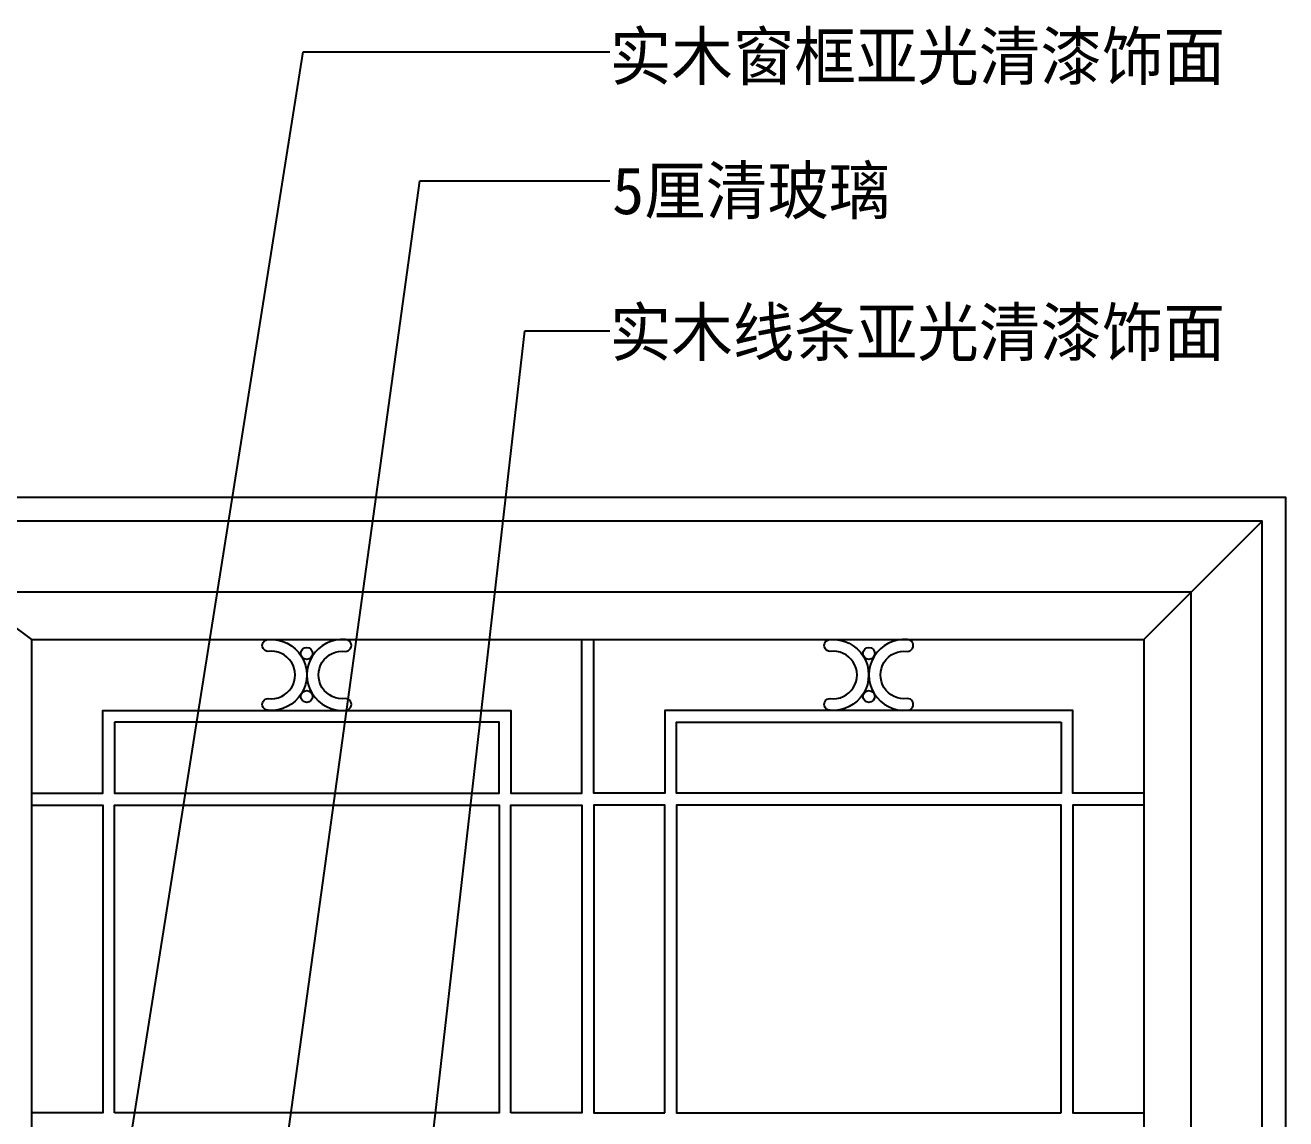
# Model space of a CAD drawing. Header units: metres. Extents: x 4 to 3597, y 195 to 4697.
# Drawn here: x 1308 to 2373, y 3734 to 4658 of the extents above; entities that cross this region are included whole.
import ezdxf

# ---------------------------------------------------------------- set-up
doc = ezdxf.new("R2010")
doc.units = ezdxf.units.M
for name, color, linetype in [('3', 3, 'Continuous'), ('4', 4, 'Continuous'), ('7', 7, 'Continuous'), ('DIM', 3, 'Continuous'), ('TEXT', 3, 'Continuous')]:
    doc.layers.add(name, color=color, linetype=linetype)
doc.dimstyles.get("Standard").update_dxf_attribs({"dimtxt": 2.5, "dimasz": 2.5, "dimexe": 1.25, "dimexo": 0.625, "dimtad": 1, "dimcen": 2.5, "dimazin": 3, "dimtfac": 1, "dimtmove": 0, "dimatfit": 3})

msp = doc.modelspace()

# ---------------------------------------------------------------- linework, layer by layer
at = {"layer": '3'}
msp.add_line((2253.17, 4139.19), (2293.17, 4179.19), dxfattribs=at)
for points in [[(233.17, 2619.19), (2353.17, 2619.19), (2353.17, 4239.19), (233.17, 4239.19)], [(1383.17, 4069.19), (1383.17, 4009.19), (1708.17, 4009.19), (1708.17, 4069.19)], [(2183.17, 4069.19), (2183.17, 4009.19), (1858.17, 4009.19), (1858.17, 4069.19)], [(1383.17, 3739.19), (1383.17, 3999.19), (1708.17, 3999.19), (1708.17, 3739.19)], [(1718.17, 3739.19), (1718.17, 3999.19), (1778.17, 3999.19), (1778.17, 3739.19)], [(1848.17, 3739.19), (1848.17, 3999.19), (1788.17, 3999.19), (1788.17, 3739.19)], [(2183.17, 3739.19), (2183.17, 3999.19), (1858.17, 3999.19), (1858.17, 3739.19)]]:
    msp.add_lwpolyline(points, close=True, dxfattribs=at)
for points in [[(1313.17, 4139.19), (1293.17, 4154.19), (1273.17, 4139.19)], [(1313.17, 4009.19), (1373.17, 4009.19), (1373.17, 4079.19), (1718.17, 4079.19), (1718.17, 4009.19), (1778.17, 4009.19), (1778.17, 4139.19)], [(2253.17, 4009.19), (2193.17, 4009.19), (2193.17, 4079.19), (1848.17, 4079.19), (1848.17, 4009.19), (1788.17, 4009.19), (1788.17, 4139.19)], [(1313.17, 3999.19), (1373.17, 3999.19), (1373.17, 3739.19), (1313.17, 3739.19)], [(2253.17, 3999.19), (2193.17, 3999.19), (2193.17, 3739.19), (2253.17, 3739.19)]]:
    msp.add_lwpolyline(points, dxfattribs=at)
for points in [[(1513.02, 4089.25, 1.14), (1513.02, 4129.14, -1.01), (1513.02, 4139.06, -1.09), (1513.02, 4079.32, -1.01)], [(1578.31, 4089.25, -1.14), (1578.31, 4129.14, 1.01), (1578.31, 4139.06, 1.09), (1578.31, 4079.32, 1.01)], [(1988.02, 4089.25, 1.14), (1988.02, 4129.14, -1.01), (1988.02, 4139.06, -1.09), (1988.02, 4079.32, -1.01)], [(2053.31, 4089.25, -1.14), (2053.31, 4129.14, 1.01), (2053.31, 4139.06, 1.09), (2053.31, 4079.32, 1.01)]]:
    msp.add_lwpolyline(points, format="xyb", close=True, dxfattribs=at)
for centre in [(1545.57, 4127.37), (2020.76, 4127.37), (1545.57, 4091.01), (2020.76, 4091.01)]:
    msp.add_circle(centre, 5, dxfattribs=at)
at = {"layer": '4'}
for points in [[(213.17, 2599.19), (2373.17, 2599.19), (2373.17, 4259.19), (213.17, 4259.19)], [(293.17, 2679.19), (2293.17, 2679.19), (2293.17, 4179.19), (293.17, 4179.19)]]:
    msp.add_lwpolyline(points, close=True, dxfattribs=at)
at = {"layer": '7'}
msp.add_line((2353.17, 4239.19), (2293.17, 4179.19), dxfattribs=at)
msp.add_lwpolyline([(1313.17, 3599.19), (1313.17, 4139.19), (2253.17, 4139.19), (2253.17, 3599.19)], close=True, dxfattribs=at)

# ---------------------------------------------------------------- texts
at = {"layer": 'TEXT'}
for s, p in [('实木窗框亚光清漆饰面', (1801.76, 4611.96)), ('5厘清玻璃', (1803.68, 4498.53)), ('实木线条亚光清漆饰面', (1801.76, 4378.69))]:
    msp.add_text(s, height=40, dxfattribs=at).set_placement(p)

# ---------------------------------------------------------------- leaders
at = {"layer": 'DIM'}
for points in [[(1368.85, 3542.33), (1542.69, 4635.7), (1801.76, 4635.7)], [(1495.99, 3477.51), (1641.29, 4526.79), (1801.76, 4526.79)], [(1619.3, 3432.75), (1729.88, 4399.94), (1801.76, 4399.94)]]:
    msp.add_leader(points, dimstyle='Standard', dxfattribs=at)

doc.saveas('drawing.dxf')
